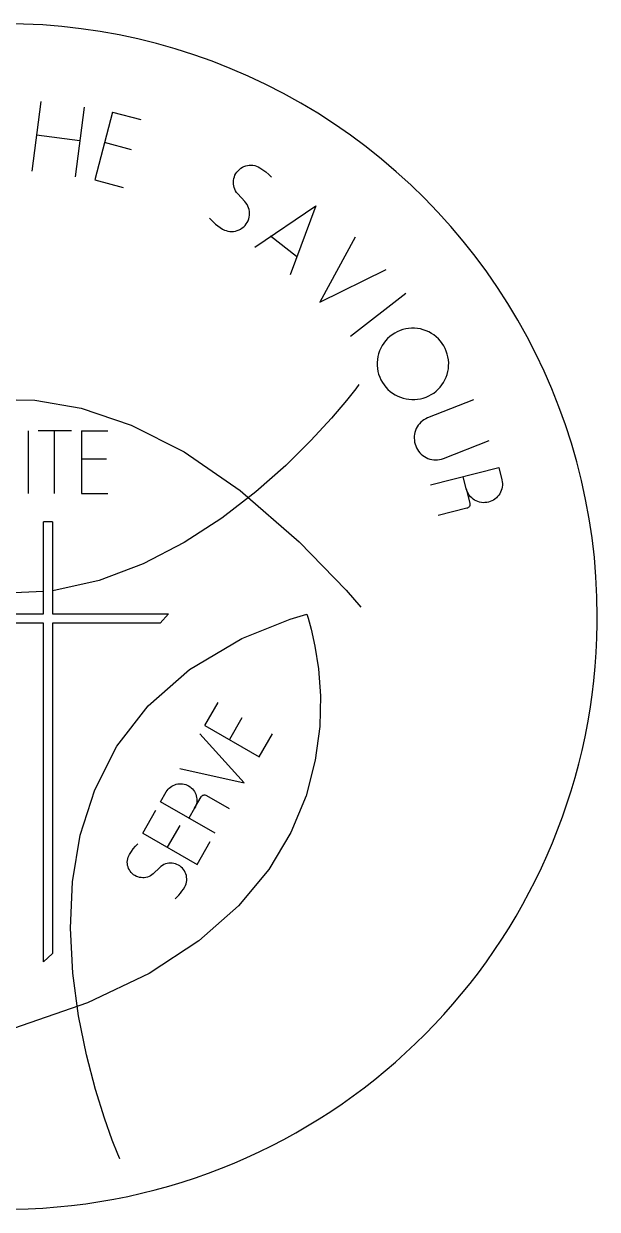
# Model space of a CAD drawing. Extents: x 0.03 to 7.26, y 0 to 7.23.
# Drawn here: x 3.76 to 7.26, y 0 to 7.23 of the extents above; entities that cross this region are included whole.
import ezdxf

# ---------------------------------------------------------------- set-up
doc = ezdxf.new("R2010")
doc.units = 0

msp = doc.modelspace()

# ---------------------------------------------------------------- linework, layer by layer
at = {"color": 7, "linetype": 'CONTINUOUS'}
for p, q in [((5.784924, 4.999898), (5.728257, 4.928444)), ((5.804487, 5.025843), (5.784924, 4.999898)), ((5.804487, 5.025843), (5.804487, 5.025843)), ((3.566101, 4.93446), (3.827944, 4.930189)), ((3.827944, 4.930189), (4.111439, 4.880985)), ((5.728257, 4.928444), (5.636576, 4.820461)), ((4.111439, 4.880985), (4.415506, 4.778718)), ((4.415506, 4.778718), (4.739159, 4.614687)), ((5.636576, 4.820461), (5.512496, 4.685544)), ((5.512496, 4.685544), (5.35827, 4.532948)), ((4.739159, 4.614687), (5.081112, 4.380489)), ((5.35827, 4.532948), (5.176536, 4.371994)), ((5.176536, 4.371994), (4.9695, 4.211958)), ((5.081112, 4.380489), (5.440354, 4.067811)), ((4.9695, 4.211958), (4.739688, 4.062186)), ((3.880753, 3.627702), (3.880753, 4.188022)), ((3.936823, 4.188022), (3.936823, 3.627702)), ((4.739688, 4.062186), (4.489394, 3.932022)), ((5.440354, 4.067811), (5.726512, 3.771963)), ((4.489394, 3.932022), (4.221351, 3.830766)), ((3.880753, 3.764763), (3.702615, 3.755503)), ((3.937558, 3.767716), (3.936823, 3.767677)), ((4.221351, 3.830766), (3.937558, 3.767716)), ((5.726512, 3.771963), (5.815692, 3.667929)), ((3.195998, 3.627702), (3.879261, 3.627702)), ((3.879261, 3.627702), (3.880753, 3.627702)), ((3.936823, 3.627702), (3.938063, 3.627702)), ((3.938063, 3.627702), (4.644493, 3.627702)), ((4.644493, 3.627702), (4.59391, 3.571655)), ((5.385455, 3.595672), (5.486574, 3.625084)), ((5.486574, 3.625084), (5.486574, 3.625084)), ((5.486574, 3.625084), (5.494312, 3.601802)), ((3.879261, 3.571655), (3.145416, 3.571655)), ((3.880753, 3.57177), (3.879261, 3.571655)), ((3.880753, 1.505175), (3.880753, 3.57177)), ((3.943413, 3.570162), (3.936823, 3.570392)), ((3.936823, 3.570392), (3.936823, 1.556997)), ((3.93781, 3.570392), (3.936823, 3.570392)), ((3.937168, 3.564675), (3.937168, 3.564675)), ((3.937168, 3.564675), (3.937168, 3.564675)), ((4.59391, 3.571655), (3.93781, 3.570392)), ((5.091192, 3.476483), (5.385455, 3.595672)), ((5.494312, 3.601802), (5.513346, 3.535285)), ((4.77119, 3.288504), (5.091192, 3.476483)), ((5.513346, 3.535285), (5.536674, 3.430654)), ((5.536674, 3.430654), (5.557591, 3.293096)), ((4.519403, 3.067784), (4.77119, 3.288504)), ((5.557591, 3.293096), (5.569554, 3.128055)), ((5.569554, 3.128055), (5.565421, 2.940467)), ((4.329197, 2.821118), (4.519403, 3.067784)), ((5.565421, 2.940467), (5.538763, 2.735681)), ((4.193661, 2.555394), (4.329197, 2.821118)), ((5.538763, 2.735681), (5.482716, 2.518657)), ((4.105859, 2.277387), (4.193661, 2.555394)), ((5.482716, 2.518657), (5.390553, 2.294929)), ((4.05902, 1.993731), (4.105859, 2.277387)), ((5.390553, 2.294929), (5.25536, 2.069593)), ((5.25536, 2.069593), (5.070527, 1.847725)), ((4.046299, 1.711224), (4.05902, 1.993731)), ((5.070527, 1.847725), (4.829349, 1.634581)), ((4.06065, 1.436638), (4.046299, 1.711224)), ((4.829349, 1.634581), (4.524891, 1.435283)), ((3.936823, 1.556997), (3.880753, 1.505175)), ((4.095366, 1.176677), (4.06065, 1.436638)), ((4.524891, 1.435283), (4.150587, 1.255295)), ((4.150587, 1.255295), (3.699502, 1.099438)), ((4.143584, 0.938231), (4.095366, 1.176677)), ((4.198414, 0.727981), (4.143584, 0.938231)), ((4.252968, 0.552608), (4.198414, 0.727981)), ((4.300428, 0.419046), (4.252968, 0.552608)), ((4.334065, 0.333839), (4.300428, 0.419046)), ((4.346762, 0.303944), (4.334065, 0.333839)), ((4.346762, 0.303944), (4.346762, 0.303944))]:
    msp.add_line(p, q, dxfattribs=at)
for start, end in [(0, 120), (188.089484, 359.326152)]:
    msp.add_arc((3.643326, 3.611548), 3.614616, start, end, dxfattribs=at)
at = {"layer": 'Default', "color": 7, "linetype": 'CONTINUOUS'}
for p, q in [((3.865921, 6.751412), (3.810894, 6.32716)), ((4.129085, 6.717279), (4.074058, 6.293027)), ((4.302196, 6.687315), (4.194021, 6.273412)), ((4.302195, 6.687313), (4.476045, 6.641876)), ((3.839524, 6.547894), (4.102688, 6.513761)), ((4.419009, 6.457863), (4.25353, 6.501111)), ((5.114481, 6.359223), (5.12517, 6.36179)), ((5.12517, 6.36179), (5.13602, 6.363578)), ((5.13602, 6.363578), (5.147076, 6.363821)), ((5.147076, 6.363821), (5.158158, 6.363056)), ((5.158158, 6.363056), (5.169222, 6.360998)), ((5.04214, 6.281513), (5.045161, 6.292319)), ((5.045161, 6.292319), (5.049103, 6.302582)), ((5.049103, 6.302582), (5.054468, 6.312317)), ((5.054468, 6.312317), (5.060689, 6.321609)), ((5.060689, 6.321609), (5.067668, 6.330082)), ((5.067668, 6.330082), (5.07575, 6.337905)), ((5.07575, 6.337905), (5.084428, 6.344633)), ((5.084428, 6.344633), (5.094102, 6.350526)), ((5.094102, 6.350526), (5.103959, 6.355257)), ((5.103959, 6.355257), (5.114481, 6.359223)), ((5.169222, 6.360998), (5.179846, 6.357774)), ((5.179846, 6.357774), (5.190128, 6.35376)), ((5.190128, 6.35376), (5.199836, 6.348348)), ((5.199836, 6.348348), (5.218961, 6.335773)), ((5.218961, 6.335773), (5.237187, 6.322303)), ((5.237187, 6.322303), (5.254518, 6.307314)), ((5.254518, 6.307314), (5.271068, 6.291421)), ((4.194021, 6.273412), (4.367871, 6.227976)), ((5.039434, 6.25967), (5.040246, 6.270725)), ((5.03975, 6.248634), (5.039434, 6.25967)), ((5.041512, 6.237737), (5.03975, 6.248634)), ((5.040246, 6.270725), (5.04214, 6.281513)), ((5.04428, 6.226867), (5.041512, 6.237737)), ((5.047998, 6.216553), (5.04428, 6.226867)), ((5.052978, 6.206488), (5.047998, 6.216553)), ((5.058804, 6.197226), (5.052978, 6.206488)), ((5.065762, 6.188412), (5.058804, 6.197226)), ((5.108697, 6.143017), (5.065762, 6.188412)), ((5.116158, 6.134216), (5.108697, 6.143017)), ((5.122471, 6.124729), (5.116158, 6.134216)), ((5.127911, 6.114392), (5.122471, 6.124729)), ((5.132154, 6.103707), (5.127911, 6.114392)), ((5.135226, 6.09272), (5.132154, 6.103707)), ((5.13701, 6.081438), (5.135226, 6.09272)), ((5.138061, 6.069968), (5.13701, 6.081438)), ((5.170401, 5.863718), (5.542004, 6.116018)), ((5.542004, 6.116018), (5.385825, 5.694886)), ((4.89396, 6.040419), (4.905659, 6.027447)), ((4.905659, 6.027447), (4.917792, 6.015211)), ((4.917792, 6.015211), (4.931047, 6.003616)), ((4.931047, 6.003616), (4.944763, 5.992804)), ((5.110524, 5.996107), (5.117617, 6.005195)), ((5.117617, 6.005195), (5.123697, 6.01488)), ((5.123697, 6.01488), (5.128922, 6.025007)), ((5.128922, 6.025007), (5.132978, 6.035886)), ((5.132978, 6.035886), (5.135886, 6.04713)), ((5.135886, 6.04713), (5.137455, 6.05842)), ((5.137455, 6.05842), (5.138061, 6.069968)), ((4.944763, 5.992804), (4.959125, 5.982665)), ((4.959125, 5.982665), (4.973872, 5.973601)), ((4.973872, 5.973601), (4.984294, 5.96814)), ((4.984294, 5.96814), (4.994923, 5.964294)), ((4.994923, 5.964294), (5.006122, 5.961413)), ((5.006122, 5.961413), (5.017506, 5.959477)), ((5.017506, 5.959477), (5.028978, 5.959164)), ((5.028978, 5.959164), (5.040543, 5.95985)), ((5.040543, 5.95985), (5.051806, 5.961706)), ((5.051806, 5.961706), (5.062766, 5.964732)), ((5.062766, 5.964732), (5.073727, 5.968813)), ((5.073727, 5.968813), (5.083699, 5.974158)), ((5.083699, 5.974158), (5.093579, 5.980611)), ((5.093579, 5.980611), (5.102398, 5.988)), ((5.102398, 5.988), (5.110524, 5.996107)), ((5.424271, 5.806114), (5.265981, 5.930168)), ((5.781085, 5.924573), (5.566296, 5.528288)), ((5.566296, 5.528288), (5.971178, 5.726618)), ((5.753368, 5.320173), (6.09078, 5.583177)), ((6.055365, 5.355508), (6.038748, 5.348232)), ((6.072662, 5.361014), (6.055365, 5.355508)), ((6.09024, 5.365318), (6.072662, 5.361014)), ((6.107721, 5.368322), (6.09024, 5.365318)), ((6.125817, 5.369455), (6.107721, 5.368322)), ((6.144212, 5.36946), (6.125817, 5.369455)), ((6.16217, 5.3679), (6.144212, 5.36946)), ((6.179784, 5.36483), (6.16217, 5.3679)), ((6.197311, 5.36034), (6.179784, 5.36483)), ((6.21442, 5.354359), (6.197312, 5.36034)), ((6.230844, 5.346603), (6.21442, 5.354359)), ((5.956318, 5.278679), (5.94645, 5.26361)), ((5.967428, 5.293121), (5.956318, 5.278679)), ((5.979873, 5.306678), (5.967428, 5.293121)), ((5.993156, 5.318932), (5.979873, 5.306678)), ((6.007716, 5.32977), (5.993156, 5.318932)), ((6.022849, 5.339643), (6.007716, 5.32977)), ((6.038748, 5.348232), (6.022849, 5.339643)), ((6.246788, 5.338189), (6.230844, 5.346603)), ((6.261537, 5.328131), (6.246788, 5.338189)), ((6.275657, 5.316829), (6.261537, 5.328131)), ((6.289214, 5.304384), (6.275657, 5.316829)), ((6.301146, 5.29091), (6.289214, 5.304384)), ((6.312114, 5.276863), (6.301146, 5.29091)), ((5.92449, 5.213812), (5.920028, 5.19624)), ((5.930472, 5.23092), (5.92449, 5.213812)), ((5.937524, 5.247795), (5.930472, 5.23092)), ((5.94645, 5.26361), (5.937524, 5.247795)), ((6.322034, 5.261756), (6.312114, 5.276863)), ((6.330228, 5.245685), (6.322034, 5.261756)), ((6.337532, 5.229022), (6.330228, 5.245685)), ((6.343358, 5.211916), (6.337532, 5.229022)), ((6.347662, 5.194338), (6.343358, 5.211916)), ((5.916102, 5.160216), (5.915888, 5.142189)), ((5.915888, 5.142189), (5.917606, 5.123943)), ((5.917121, 5.17835), (5.916102, 5.160216)), ((5.920028, 5.19624), (5.917121, 5.17835)), ((6.350536, 5.176345), (6.347662, 5.194338)), ((6.349923, 5.122217), (6.351804, 5.140366)), ((6.35199, 5.15844), (6.350536, 5.176345)), ((6.351804, 5.140366), (6.35199, 5.15844)), ((5.917606, 5.123943), (5.920728, 5.10616)), ((5.920728, 5.10616), (5.925033, 5.088583)), ((5.925033, 5.088583), (5.931372, 5.071346)), ((5.931372, 5.071346), (5.938997, 5.054874)), ((6.329444, 5.054467), (6.33632, 5.070803)), ((6.33632, 5.070803), (6.342172, 5.087398)), ((6.342172, 5.087398), (6.346853, 5.104603)), ((6.346853, 5.104603), (6.349923, 5.122217)), ((5.938997, 5.054874), (5.947586, 5.038976)), ((5.947586, 5.038976), (5.957754, 5.024079)), ((5.957754, 5.024079), (5.968913, 5.00971)), ((5.968913, 5.00971), (5.981534, 4.996646)), ((5.981534, 4.996646), (5.994881, 4.984449)), ((6.274799, 4.985223), (6.28776, 4.997286)), ((6.28776, 4.997286), (6.2998, 5.010166)), ((6.2998, 5.010166), (6.310735, 5.024068)), ((6.310735, 5.024068), (6.320602, 5.039137)), ((6.320602, 5.039137), (6.329444, 5.054467)), ((5.994881, 4.984449), (6.009369, 4.973366)), ((6.009369, 4.973366), (6.024732, 4.963736)), ((6.024732, 4.963736), (6.041026, 4.955467)), ((6.041026, 4.955467), (6.057553, 4.94827)), ((6.057553, 4.94827), (6.074819, 4.942755)), ((6.074819, 4.942755), (6.092126, 4.938633)), ((6.092126, 4.938633), (6.109503, 4.935857)), ((6.109503, 4.935857), (6.127507, 4.934324)), ((6.127507, 4.934324), (6.144831, 4.934562)), ((6.144831, 4.934562), (6.162782, 4.936043)), ((6.162782, 4.936043), (6.180264, 4.939047)), ((6.180264, 4.939047), (6.197282, 4.943455)), ((6.197282, 4.943455), (6.214067, 4.94909)), ((6.214067, 4.94909), (6.230408, 4.956202)), ((6.502338, 4.932377), (6.22265, 4.822448)), ((6.230408, 4.956202), (6.245794, 4.964921)), ((6.245794, 4.964921), (6.260752, 4.974255)), ((6.260752, 4.974255), (6.274799, 4.985223)), ((6.166854, 4.77779), (6.160147, 4.767693)), ((6.174132, 4.787308), (6.166854, 4.77779)), ((6.182686, 4.796065), (6.174132, 4.787308)), ((6.191541, 4.803908), (6.182686, 4.796065)), ((6.201256, 4.811169), (6.191541, 4.803908)), ((6.211777, 4.817256), (6.201256, 4.811169)), ((6.22265, 4.822448), (6.211777, 4.817256)), ((3.789935, 4.361451), (3.789935, 4.743419)), ((3.849934, 4.74485), (4.052913, 4.74485)), ((3.949611, 4.361451), (3.949611, 4.74485)), ((4.113034, 4.743412), (4.273472, 4.743412)), ((4.113035, 4.743414), (4.113035, 4.361446)), ((6.142286, 4.710626), (6.142015, 4.698467)), ((6.143925, 4.72252), (6.142286, 4.710626)), ((6.146139, 4.734409), (6.143925, 4.72252)), ((6.149809, 4.745953), (6.146139, 4.734409)), ((6.154587, 4.757014), (6.149809, 4.745953)), ((6.160147, 4.767693), (6.154587, 4.757014)), ((6.142015, 4.698467), (6.142628, 4.68654)), ((6.142628, 4.68654), (6.144491, 4.674646)), ((6.144491, 4.674646), (6.147514, 4.662864)), ((6.147514, 4.662864), (6.151345, 4.651513)), ((6.151345, 4.651513), (6.156268, 4.640592)), ((6.156268, 4.640592), (6.161778, 4.629787)), ((6.161778, 4.629787), (6.168591, 4.619608)), ((6.319956, 4.574876), (6.599645, 4.684805)), ((4.265745, 4.571577), (4.113034, 4.571577)), ((6.168591, 4.619608), (6.176053, 4.610259)), ((6.176053, 4.610259), (6.184492, 4.601638)), ((6.184492, 4.601638), (6.193947, 4.593646)), ((6.193947, 4.593646), (6.203845, 4.586861)), ((6.203845, 4.586861), (6.214173, 4.58059)), ((6.214173, 4.58059), (6.225204, 4.575743)), ((6.225204, 4.575743), (6.236795, 4.571804)), ((6.236795, 4.571804), (6.248373, 4.568779)), ((6.248373, 4.568779), (6.260444, 4.566981)), ((6.260444, 4.566981), (6.272621, 4.566372)), ((6.272621, 4.566372), (6.284744, 4.566775)), ((6.284744, 4.566775), (6.296726, 4.56827)), ((6.296726, 4.56827), (6.308537, 4.571076)), ((6.308537, 4.571076), (6.319956, 4.574876)), ((6.240507, 4.414915), (6.656998, 4.51944)), ((6.656998, 4.51944), (6.675826, 4.444421)), ((6.459317, 4.390085), (6.44049, 4.465104)), ((6.675826, 4.444421), (6.677908, 4.433709)), ((6.677908, 4.433709), (6.679084, 4.42288)), ((6.679172, 4.411777), (6.67799, 4.400907)), ((6.679084, 4.42288), (6.679172, 4.411777)), ((4.113035, 4.361446), (4.273472, 4.361446)), ((6.46228, 4.379593), (6.459317, 4.390084)), ((6.459317, 4.390084), (6.481213, 4.302839)), ((6.466616, 4.369557), (6.46228, 4.379593)), ((6.471781, 4.359729), (6.466616, 4.369557)), ((6.477697, 4.35064), (6.471781, 4.359729)), ((6.4847, 4.342044), (6.477697, 4.35064)), ((6.492351, 4.334381), (6.4847, 4.342044)), ((6.650397, 4.342324), (6.642682, 4.334661)), ((6.657385, 4.350686), (6.650397, 4.342324)), ((6.663518, 4.359825), (6.657385, 4.350686)), ((6.668639, 4.369482), (6.663518, 4.359825)), ((6.67275, 4.379655), (6.668639, 4.369482)), ((6.675875, 4.390022), (6.67275, 4.379655)), ((6.67799, 4.400907), (6.675875, 4.390022)), ((6.462507, 4.2716), (6.287498, 4.227678)), ((6.467248, 4.27312), (6.462507, 4.2716)), ((6.471728, 4.275676), (6.467248, 4.27312)), ((6.475457, 4.279035), (6.471728, 4.275676)), ((6.478329, 4.28317), (6.475457, 4.279035)), ((6.480449, 4.287887), (6.478329, 4.28317)), ((6.481663, 4.292708), (6.480449, 4.287887)), ((6.481213, 4.302839), (6.481917, 4.297618)), ((6.481917, 4.297618), (6.481663, 4.292708)), ((6.501037, 4.327419), (6.492351, 4.334381)), ((6.510112, 4.321325), (6.501037, 4.327419)), ((6.519573, 4.3161), (6.510112, 4.321325)), ((6.529941, 4.312094), (6.519573, 4.3161)), ((6.540411, 4.308994), (6.529941, 4.312094)), ((6.551192, 4.306853), (6.540411, 4.308994)), ((6.562075, 4.30562), (6.551192, 4.306853)), ((6.572907, 4.305694), (6.562075, 4.30562)), ((6.583787, 4.306883), (6.572907, 4.305694)), ((6.594772, 4.308979), (6.583787, 4.306883)), ((6.605081, 4.312227), (6.594772, 4.308979)), ((6.615234, 4.316317), (6.605081, 4.312227)), ((6.624868, 4.321378), (6.615234, 4.316317)), ((6.634138, 4.32767), (6.624868, 4.321378)), ((6.642682, 4.334661), (6.634138, 4.32767)), ((3.936823, 4.188022), (3.880753, 4.188022)), ((7.257692, 3.569038), (7.257942, 3.611548)), ((4.865902, 2.947224), (4.946121, 3.086167)), ((5.091072, 2.993558), (5.014716, 2.861306)), ((5.105329, 2.598002), (4.834629, 2.895932)), ((4.865901, 2.947225), (5.196695, 2.756241)), ((5.196695, 2.756241), (5.276914, 2.895184)), ((4.712107, 2.683719), (5.105329, 2.598002)), ((4.595858, 2.482368), (4.630387, 2.542174)), ((4.630387, 2.542174), (4.635706, 2.550337)), ((4.635706, 2.550337), (4.641679, 2.558013)), ((4.641679, 2.558013), (4.64852, 2.565188)), ((4.64852, 2.565188), (4.656031, 2.571425)), ((4.656031, 2.571425), (4.664149, 2.577091)), ((4.664149, 2.577091), (4.672593, 2.581798)), ((4.672593, 2.581798), (4.68155, 2.585769)), ((4.68155, 2.585769), (4.690833, 2.58878)), ((4.690833, 2.58878), (4.700443, 2.590831)), ((4.700443, 2.590831), (4.71012, 2.591853)), ((4.71012, 2.591853), (4.719827, 2.591975)), ((4.719827, 2.591975), (4.72965, 2.591151)), ((4.72965, 2.591151), (4.739503, 2.589427)), ((4.739503, 2.589427), (4.748826, 2.586688)), ((4.748826, 2.586688), (4.757878, 2.583003)), ((4.757878, 2.583003), (4.766507, 2.578682)), ((4.766507, 2.578682), (4.774853, 2.573203)), ((4.774853, 2.573203), (4.78257, 2.567205)), ((4.78257, 2.567205), (4.789562, 2.560525)), ((4.789562, 2.560525), (4.795775, 2.552973)), ((4.795775, 2.552973), (4.801359, 2.544903)), ((4.801359, 2.544903), (4.806148, 2.536411)), ((4.806148, 2.536411), (4.810308, 2.527401)), ((4.927891, 2.290668), (4.595858, 2.482368)), ((4.802991, 2.442521), (4.843148, 2.512075)), ((4.811062, 2.46022), (4.807608, 2.45109)), ((4.810308, 2.527401), (4.813131, 2.518172)), ((4.813855, 2.469731), (4.811062, 2.46022)), ((4.813131, 2.518172), (4.815164, 2.508626)), ((4.815708, 2.479235), (4.813855, 2.469731)), ((4.815164, 2.508626), (4.81641, 2.498765)), ((4.816556, 2.489099), (4.815708, 2.479235)), ((4.81641, 2.498765), (4.816556, 2.489099)), ((4.843148, 2.512075), (4.845939, 2.51586)), ((4.845939, 2.51586), (4.849153, 2.518851)), ((4.849153, 2.518851), (4.852926, 2.521189)), ((4.852926, 2.521189), (4.857216, 2.522897)), ((4.857216, 2.522897), (4.861627, 2.523765)), ((4.861627, 2.523765), (4.866105, 2.523603)), ((4.866105, 2.523603), (4.870566, 2.522459)), ((4.870566, 2.522459), (4.87455, 2.520488)), ((4.87455, 2.520488), (5.014071, 2.439936)), ((4.486852, 2.29069), (4.567071, 2.429633)), ((4.802991, 2.442521), (4.768461, 2.382714)), ((4.807608, 2.45109), (4.802991, 2.442521)), ((4.712022, 2.337024), (4.635666, 2.204772)), ((4.486851, 2.290691), (4.817645, 2.099707)), ((4.406104, 2.160954), (4.417177, 2.17813)), ((4.417177, 2.17813), (4.429058, 2.194511)), ((4.429058, 2.194511), (4.442301, 2.210105)), ((4.442301, 2.210105), (4.456358, 2.225009)), ((4.817645, 2.099707), (4.897864, 2.23865)), ((4.392714, 2.113724), (4.393308, 2.123624)), ((4.393019, 2.103856), (4.392714, 2.113724)), ((4.394703, 2.094182), (4.393019, 2.103856)), ((4.393308, 2.123624), (4.395055, 2.133519)), ((4.395055, 2.133519), (4.397849, 2.143031)), ((4.397849, 2.143031), (4.40135, 2.152243)), ((4.40135, 2.152243), (4.406104, 2.160954)), ((4.615563, 2.098618), (4.606377, 2.093678)), ((4.625068, 2.102491), (4.615563, 2.098618)), ((4.634853, 2.105323), (4.625068, 2.102491)), ((4.644911, 2.107006), (4.634853, 2.105323)), ((4.655144, 2.108037), (4.644911, 2.107006)), ((4.665459, 2.107588), (4.655144, 2.108037)), ((4.675551, 2.106278), (4.665459, 2.107588)), ((4.685614, 2.103772), (4.675551, 2.106278)), ((4.695359, 2.100238), (4.685614, 2.103772)), ((4.704443, 2.095655), (4.695359, 2.100238)), ((4.39708, 2.08466), (4.394703, 2.094182)), ((4.400706, 2.075297), (4.39708, 2.08466)), ((4.405009, 2.066535), (4.400706, 2.075297)), ((4.410348, 2.057945), (4.405009, 2.066535)), ((4.416425, 2.050252), (4.410348, 2.057945)), ((4.423474, 2.043098), (4.416425, 2.050252)), ((4.431095, 2.036936), (4.423474, 2.043098)), ((4.439441, 2.031456), (4.431095, 2.036936)), ((4.448176, 2.026744), (4.439441, 2.031456)), ((4.45737, 2.023307), (4.448176, 2.026744)), ((4.524993, 2.026449), (4.515815, 2.023047)), ((4.53394, 2.030976), (4.524993, 2.026449)), ((4.542162, 2.036251), (4.53394, 2.030976)), ((4.549975, 2.042535), (4.542162, 2.036251)), ((4.590161, 2.081233), (4.549975, 2.042535)), ((4.597958, 2.087965), (4.590161, 2.081233)), ((4.606377, 2.093678), (4.597958, 2.087965)), ((4.713139, 2.090304), (4.704443, 2.095655)), ((4.72131, 2.084045), (4.713139, 2.090304)), ((4.728613, 2.076854), (4.72131, 2.084045)), ((4.735281, 2.06904), (4.728613, 2.076854)), ((4.741122, 2.06027), (4.735281, 2.06904)), ((4.745974, 2.051411), (4.741122, 2.06027)), ((4.749705, 2.041657), (4.745974, 2.051411)), ((4.752495, 2.031896), (4.749705, 2.041657)), ((4.754243, 2.021855), (4.752495, 2.031896)), ((4.467043, 2.020697), (4.45737, 2.023307)), ((4.47669, 2.019092), (4.467043, 2.020697)), ((4.486566, 2.018456), (4.47669, 2.019092)), ((4.496417, 2.018827), (4.486566, 2.018456)), ((4.506132, 2.020487), (4.496417, 2.018827)), ((4.515815, 2.023047), (4.506132, 2.020487)), ((4.734528, 1.94898), (4.742501, 1.962219)), ((4.742501, 1.962219), (4.747293, 1.971568)), ((4.747293, 1.971568), (4.750642, 1.981089)), ((4.750642, 1.981089), (4.753124, 1.991111)), ((4.753124, 1.991111), (4.754761, 2.00129)), ((4.754949, 2.011535), (4.754243, 2.021855)), ((4.754761, 2.00129), (4.754949, 2.011535)), ((4.683487, 1.890335), (4.694975, 1.900885)), ((4.694975, 1.900885), (4.705802, 1.911816)), ((4.705802, 1.911816), (4.716047, 1.923743)), ((4.716047, 1.923743), (4.725591, 1.936076)), ((4.725591, 1.936076), (4.734528, 1.94898))]:
    msp.add_line(p, q, dxfattribs=at)

doc.saveas('drawing.dxf')
